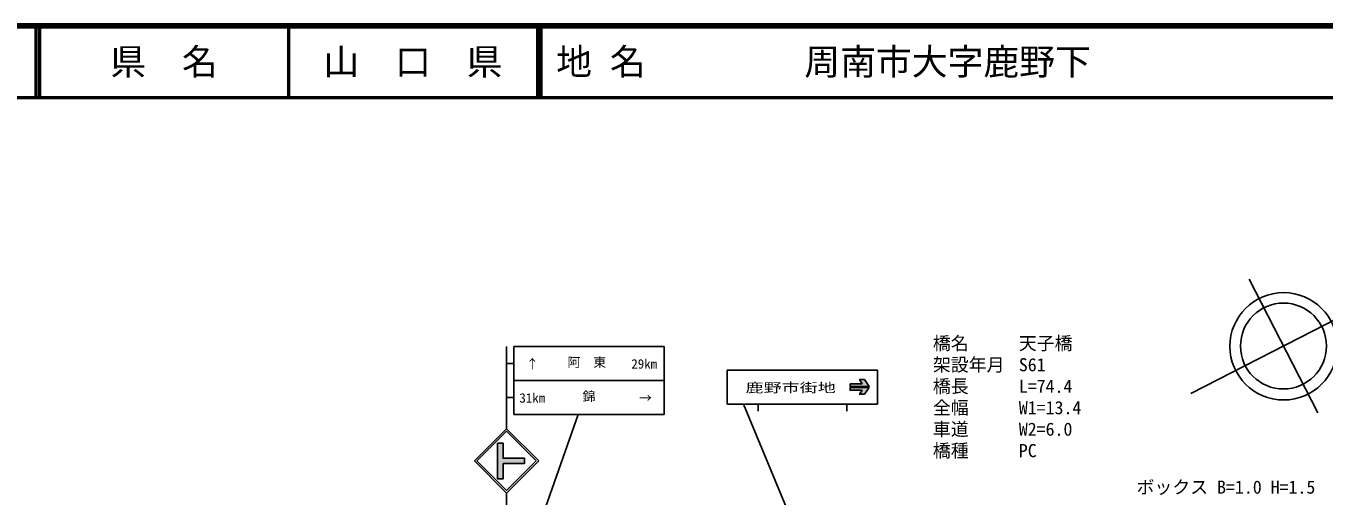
# Model space of a CAD drawing. Units: millimetres, scale not verified. Extents: x 40000 to 680000, y 20000 to 380000.
# Drawn here: x 296351 to 477586, y 314328 to 380000 of the extents above; entities that cross this region are included whole.
import ezdxf
from ezdxf.enums import TextEntityAlignment as Align

# ---------------------------------------------------------------- set-up
doc = ezdxf.new("R2010")
doc.units = ezdxf.units.MM
doc.header["$LTSCALE"] = 1000
for name, color, linetype, lineweight in [('M-BMK-SRVR', 3, 'Continuous', 25), ('M-STR-HTXT', 7, 'Continuous', 13), ('M-STR-STRC', 7, 'Continuous', 25), ('M-TTL', 2, 'Continuous', 140), ('M-TTL-LINE', 7, 'Continuous', 50)]:
    doc.layers.add(name, color=color, linetype=linetype, lineweight=lineweight)
doc.layers.add('M-TTL-TXT', color=7, linetype='Continuous')
doc.styles.add('ＭＳ ゴシック', font='')
doc.styles.get('ＭＳ ゴシック').set_extended_font_data('MS Gothic')

msp = doc.modelspace()

# ---------------------------------------------------------------- hatches: boundary and pattern name
at = {"layer": 'M-STR-STRC'}
for points in [[(413410, 330589), (412729, 330589), (413099, 330014), (411415, 330014), (411415, 329653), (414079, 329652)], [(414079, 329478), (411414, 329477), (411415, 329115), (413099, 329116), (412729, 328541), (413409, 328541)], [(365955, 318857), (365955, 319607), (362955, 319607), (362955, 321732), (362205, 321732), (362205, 316732), (362955, 316732), (362955, 318857)]]:
    msp.add_hatch(color=256, dxfattribs=at).paths.add_polyline_path(points)

# ---------------------------------------------------------------- linework, layer by layer
at = {"layer": 'M-BMK-SRVR'}
for p, q in [((467131, 344631), (476703, 325940)), ((459011, 328676), (488410, 343731))]:
    msp.add_line(p, q, dxfattribs=at)
for centre, radius in [((471937, 335248), 7500), ((471917, 335286), 6000)]:
    msp.add_circle(centre, radius, dxfattribs=at)
at = {"layer": 'M-STR-STRC'}
for p, q in [((363456, 335232), (363456, 323732)), ((364456, 335232), (364456, 325732)), ((364456, 335232), (385456, 335232)), ((385456, 335232), (385456, 325732)), ((363456, 332857), (364456, 332857)), ((394261, 331935), (415261, 331935)), ((394261, 331935), (394261, 327185)), ((415261, 331935), (415261, 327185)), ((364456, 330482), (385456, 330482)), ((413099, 330014), (411415, 330014)), ((411415, 330014), (411415, 329653)), ((412729, 330589), (413099, 330014)), ((413410, 330589), (412729, 330589)), ((414079, 329652), (413410, 330589)), ((363456, 328107), (364456, 328107)), ((414079, 329478), (411414, 329478)), ((411415, 329115), (411414, 329477)), ((414079, 329652), (411415, 329653)), ((413099, 329116), (411415, 329115)), ((412729, 328541), (413099, 329116)), ((413409, 328541), (412729, 328541)), ((414079, 329478), (413409, 328541)), ((415261, 327185), (394261, 327185)), ((418128, 275008), (396526, 327185)), ((398574, 327185), (398574, 326185)), ((410948, 327185), (410948, 326185)), ((355351, 274451), (373462, 325732)), ((364456, 325732), (385456, 325732)), ((358956, 319232), (363456, 323732)), ((359309, 319232), (363456, 323379)), ((367956, 319232), (363456, 323732)), ((367602, 319232), (363456, 323379)), ((362205, 321732), (362205, 316732)), ((362205, 321732), (362955, 321732)), ((362955, 321732), (362955, 319607)), ((358956, 319232), (363456, 314732)), ((359309, 319232), (363456, 315085)), ((362955, 319607), (365955, 319607)), ((363456, 315085), (367602, 319232)), ((363456, 314732), (367956, 319232)), ((362955, 318857), (365955, 318857)), ((362955, 318857), (362955, 316732)), ((362205, 316732), (362955, 316732)), ((363456, 314732), (363456, 312732))]:
    msp.add_line(p, q, dxfattribs=at)
for points in [[(411415, 330014), (411415, 329653), (414079, 329652), (413410, 330589), (412729, 330589), (413099, 330014)], [(414079, 329478), (413409, 328541), (412729, 328541), (413099, 329116), (411415, 329115), (411414, 329477)], [(362205, 321732), (362955, 321732), (362955, 319607), (365955, 319607), (365955, 318857), (362955, 318857), (362955, 316732), (362205, 316732)]]:
    msp.add_lwpolyline(points, close=True, dxfattribs=at)
at = {"layer": 'M-TTL'}
msp.add_line((680000, 380000), (40000, 380000), dxfattribs=at)
at = {"layer": 'M-TTL-LINE'}
for p, q in [((297750, 380000), (297750, 370000)), ((298250, 380000), (298250, 370000)), ((333000, 380000), (333000, 370000)), ((367750, 380000), (367750, 370000)), ((368250, 380000), (368250, 370000)), ((40000, 370000), (680000, 370000))]:
    msp.add_line(p, q, dxfattribs=at)

# ---------------------------------------------------------------- texts
at = {"layer": 'M-STR-HTXT', "style": 'ＭＳ ゴシック'}
for s, p in [('橋名', (422971, 334207)), ('天子橋', (434971, 334207)), ('架設年月', (422971, 331207)), ('S61', (434971, 331207)), ('橋長', (422971, 328207)), ('L=74.4', (434971, 328207)), ('全幅', (422971, 325207)), ('W1=13.4', (434971, 325207)), ('車道', (422971, 322207)), ('W2=6.0', (434971, 322207)), ('橋種', (422971, 319207)), ('PC', (434971, 319207)), ('ボックス B=1.0 H=1.5', (451404, 314110))]:
    msp.add_text(s, height=1833, dxfattribs=at).set_placement(p, align=Align.BOTTOM_LEFT)
at = {"layer": 'M-STR-STRC', "style": 'ＭＳ ゴシック'}
for s, p in [('↑', (366143, 331732)), ('29km', (380876, 331732)), ('31km', (365243, 326982)), ('→', (381941, 326982))]:
    msp.add_text(s, height=1320, dxfattribs=at).set_placement(p, align=Align.BOTTOM_LEFT)
for s, p in [('阿\u3000東', (374656, 331957)), ('錦', (374956, 327207))]:
    msp.add_text(s, height=1320, dxfattribs=at).set_placement(p, align=Align.BOTTOM_CENTER)
at = {"layer": 'M-STR-STRC', "style": 'ＭＳ ゴシック', "width": 1.4}
msp.add_text('鹿野市街地', height=1320, dxfattribs=at).set_placement((396816, 328417), align=Align.BOTTOM_LEFT)
at = {"layer": 'M-TTL-TXT', "style": 'ＭＳ ゴシック'}
for s, p in [('県\u3000名', (315625, 375000)), ('山\u3000口\u3000県', (350375, 375000))]:
    msp.add_text(s, height=3666, dxfattribs=at).set_placement(p, align=Align.MIDDLE_CENTER)
for s, p in [('地 名', (370380, 375000)), ('周南市大字鹿野下', (405024, 375000))]:
    msp.add_text(s, height=3666, dxfattribs=at).set_placement(p, align=Align.MIDDLE_LEFT)

doc.saveas('drawing.dxf')
